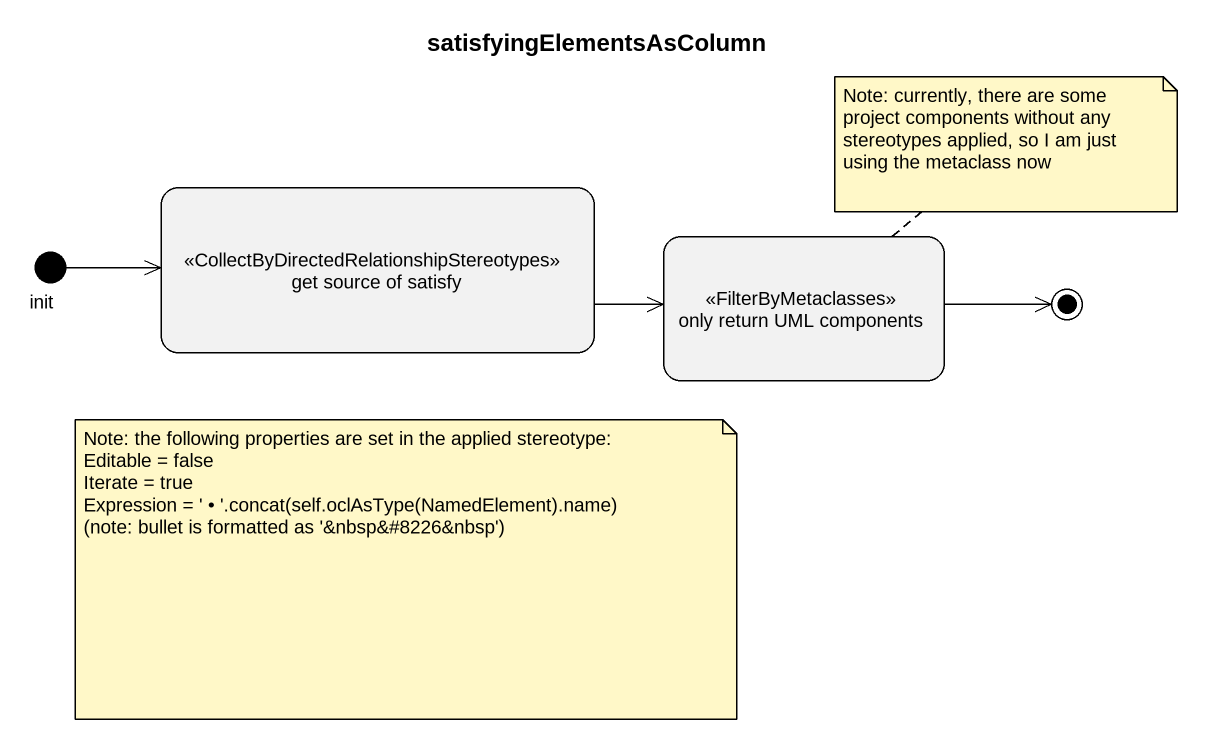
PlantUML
@startuml
title satisfyingElementsAsColumn
hide empty description
state "get source of satisfy" as get_source_of_satisfy <<CollectByDirectedRelationshipStereotypes>>
state "only return UML components" as only_return_UML_components <<FilterByMetaclasses>>
state init <<start>>
get_source_of_satisfy -right-> only_return_UML_components
init -right-> get_source_of_satisfy
only_return_UML_components -right-> [*]
note top of only_return_UML_components : Note: currently, there are some project components without any stereotypes applied, so I am just using the metaclass now
note as N2
  Note: the following properties are set in the applied stereotype:
  Editable = false
  Iterate = true
  Expression = ' • '.concat(self.oclAsType(NamedElement).name)
  (note: bullet is formatted as '&nbsp&#8226&nbsp')
end note
@enduml
